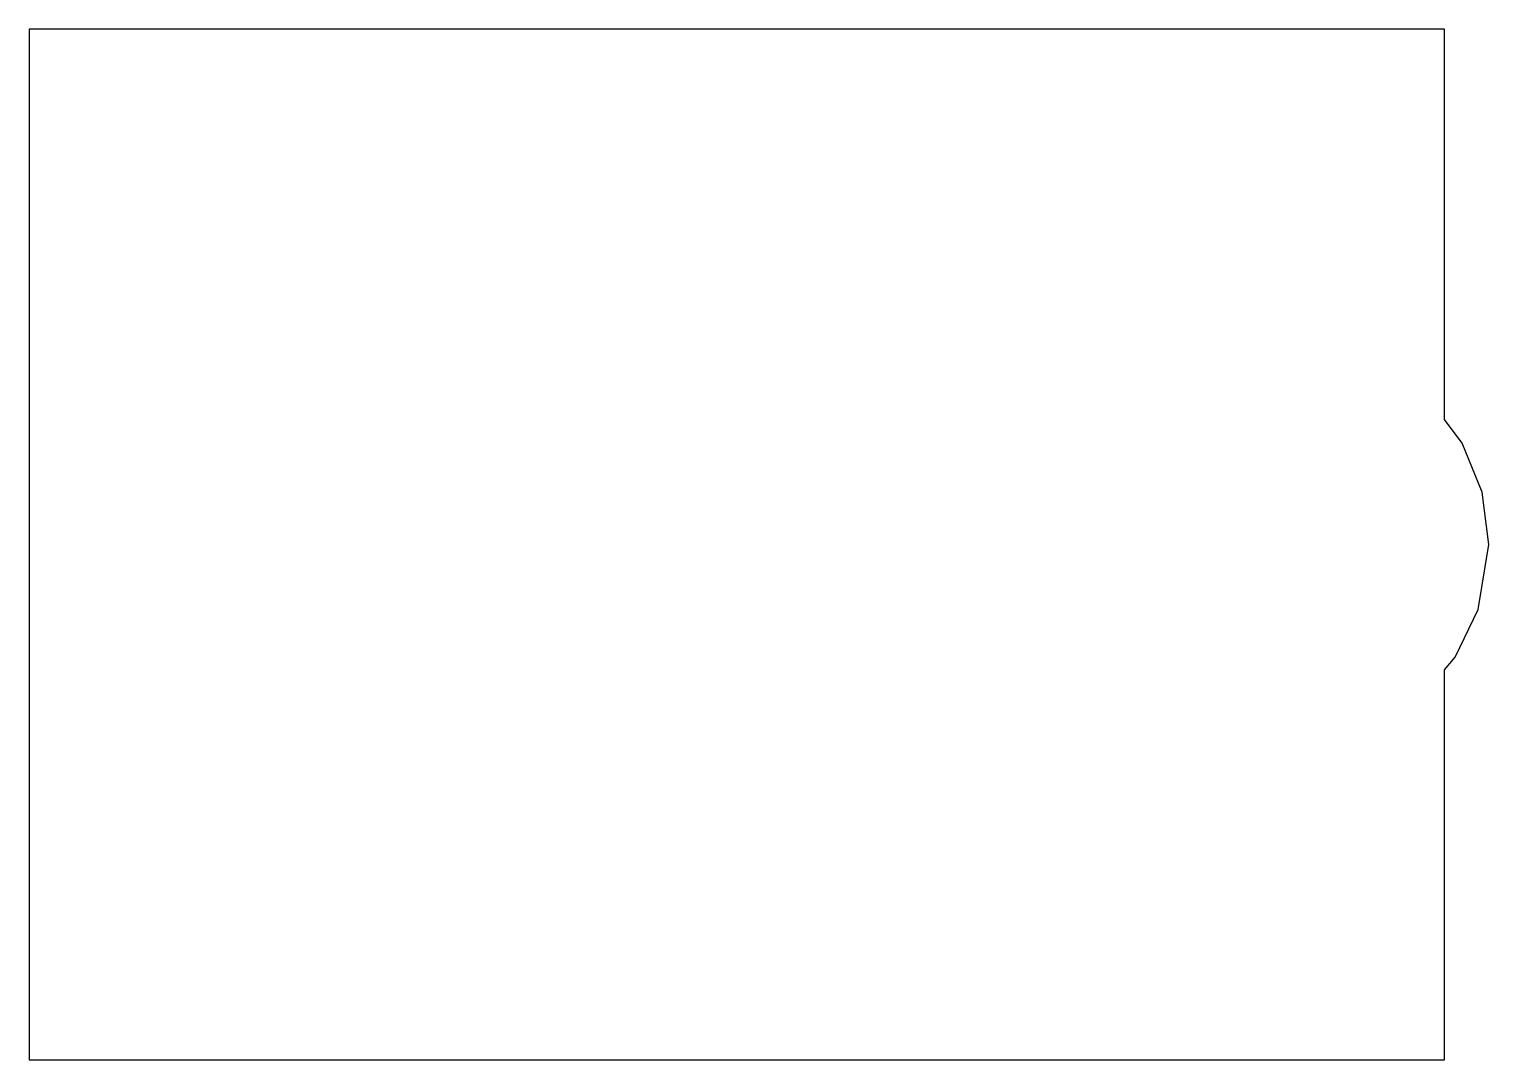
# Model space of a CAD drawing. Header units: metres. Extents: x -99 to 0, y -34.9 to 34.9.
import ezdxf

# ---------------------------------------------------------------- set-up
doc = ezdxf.new("R2010")
doc.units = ezdxf.units.M

msp = doc.modelspace()

# ---------------------------------------------------------------- linework, layer by layer
for p, q in [((-3, 34.931), (-99, 34.931)), ((-99, 34.931), (-99, -34.931)), ((-3, 8.472), (-3, 34.931)), ((-1.808, 6.87), (-3, 8.472)), ((-0.461, 3.549), (-1.808, 6.87)), ((-0.002, 0.005), (-0.461, 3.549)), ((-0.002, -0.005), (-0.002, 0.005)), ((-0.716, -4.408), (-0.002, -0.005)), ((-2.274, -7.641), (-0.716, -4.408)), ((-3, -8.497), (-2.274, -7.641)), ((-3, -34.931), (-3, -8.497)), ((-99, -34.931), (-3, -34.931))]:
    msp.add_line(p, q)

doc.saveas('drawing.dxf')
